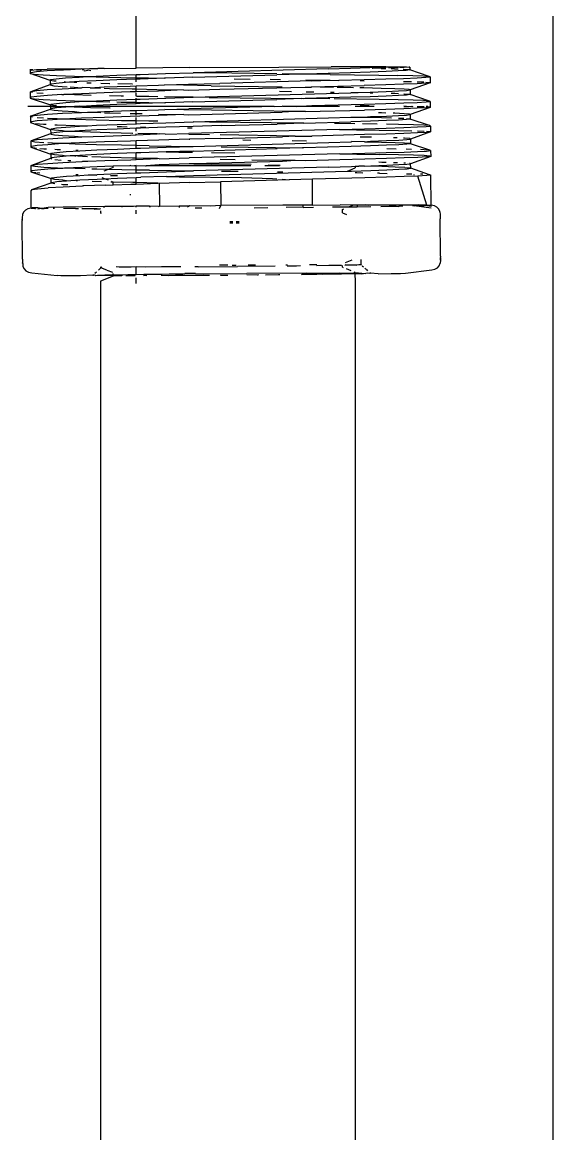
# Model space of a CAD drawing. Header units: millimetres. Extents: x 44692 to 659456, y -26273 to 96111.
# Drawn here: x 275641.3 to 275684.9, y -8418 to -8326.8 of the extents above; entities that cross this region are included whole.
import ezdxf

# ---------------------------------------------------------------- set-up
doc = ezdxf.new("R2010")
doc.units = ezdxf.units.MM
doc.header["$LTSCALE"] = 100
doc.layers.add('Edges', color=7, linetype='Continuous')

msp = doc.modelspace()

# ---------------------------------------------------------------- linework, layer by layer
at = {"layer": 'Edges'}
for p, q in [((275650.667, -8330.572), (275650.667, -8278.213)), ((275684.867, -8278.71), (275684.867, -8420.278)), ((275642.189, -8330.702), (275641.945, -8330.702)), ((275641.945, -8330.702), (275642.003, -8330.702)), ((275641.963, -8330.724), (275642.031, -8330.708)), ((275641.963, -8330.724), (275641.965, -8331.012)), ((275642.003, -8330.702), (275642.126, -8330.702)), ((275642.031, -8330.708), (275642.087, -8330.728)), ((275642.087, -8330.728), (275642.501, -8330.69)), ((275642.501, -8330.69), (275643.362, -8330.669)), ((275642.591, -8330.702), (275642.501, -8330.702)), ((275642.902, -8330.744), (275642.501, -8330.739)), ((275644.593, -8330.647), (275643.362, -8330.669)), ((275644.593, -8330.734), (275643.364, -8330.807)), ((275644.102, -8330.702), (275643.989, -8330.702)), ((275645.279, -8330.702), (275644.102, -8330.702)), ((275646.163, -8330.624), (275644.593, -8330.647)), ((275644.694, -8330.752), (275644.593, -8330.734)), ((275646.163, -8330.66), (275644.694, -8330.752)), ((275647.533, -8330.606), (275646.163, -8330.66)), ((275646.163, -8330.624), (275647.533, -8330.606)), ((275646.404, -8330.702), (275646.252, -8330.702)), ((275646.368, -8330.756), (275646.423, -8330.782)), ((275646.423, -8330.782), (275646.707, -8330.754)), ((275646.948, -8330.796), (275646.707, -8330.754)), ((275648.058, -8330.6), (275647.533, -8330.606)), ((275648.058, -8330.6), (275650.667, -8330.572)), ((275655.057, -8330.532), (275650.667, -8330.572)), ((275655.057, -8330.532), (275662.394, -8330.483)), ((275666.427, -8330.631), (275655.341, -8330.949)), ((275662.394, -8330.483), (275666.676, -8330.466)), ((275666.427, -8330.631), (275668.266, -8330.576)), ((275668.476, -8330.462), (275666.676, -8330.466)), ((275668.266, -8330.576), (275669.862, -8330.524)), ((275669.995, -8330.462), (275668.476, -8330.462)), ((275669.862, -8330.524), (275671.175, -8330.475)), ((275671.175, -8330.475), (275669.995, -8330.462)), ((275670.05, -8330.571), (275670.082, -8330.578)), ((275670.082, -8330.578), (275670.767, -8330.56)), ((275670.768, -8330.593), (275670.082, -8330.578)), ((275671.176, -8330.552), (275670.767, -8330.56)), ((275670.768, -8330.593), (275671.176, -8330.604)), ((275671.175, -8330.475), (275671.198, -8330.465)), ((275671.198, -8330.465), (275672.173, -8330.471)), ((275671.875, -8330.54), (275671.396, -8330.548)), ((275671.598, -8330.615), (275671.875, -8330.623)), ((275672.173, -8330.533), (275671.875, -8330.54)), ((275671.875, -8330.623), (275672.174, -8330.635)), ((275672.173, -8330.471), (275672.831, -8330.48)), ((275672.649, -8330.521), (275672.306, -8330.53)), ((275672.582, -8330.652), (275672.651, -8330.655)), ((275672.831, -8330.48), (275672.649, -8330.521)), ((275672.651, -8330.655), (275673.074, -8330.689)), ((275672.831, -8330.48), (275673.072, -8330.505)), ((275673.135, -8330.726), (275672.834, -8330.764)), ((275673.133, -8330.49), (275673.072, -8330.505)), ((275673.074, -8330.689), (275673.135, -8330.726)), ((275673.133, -8330.49), (275673.135, -8330.726)), ((275674.721, -8331.255), (275673.135, -8330.726)), ((275642.033, -8330.946), (275641.965, -8331.012)), ((275643.62, -8331.577), (275641.965, -8331.012)), ((275641.965, -8331.012), (275642.302, -8331.075)), ((275642.503, -8330.878), (275642.033, -8330.946)), ((275642.302, -8331.075), (275643.034, -8331.135)), ((275643.364, -8330.807), (275642.503, -8330.878)), ((275643.034, -8331.135), (275644.144, -8331.191)), ((275643.62, -8331.577), (275643.68, -8331.513)), ((275643.922, -8331.639), (275643.62, -8331.577)), ((275643.62, -8331.577), (275643.622, -8331.91)), ((275643.68, -8331.513), (275644.103, -8331.446)), ((275644.104, -8331.655), (275643.922, -8331.639)), ((275644.103, -8331.446), (275644.877, -8331.377)), ((275644.144, -8331.191), (275645.605, -8331.244)), ((275644.877, -8331.377), (275645.984, -8331.306)), ((275645.605, -8331.244), (275646.655, -8331.273)), ((275645.984, -8331.306), (275646.655, -8331.273)), ((275647.398, -8331.611), (275645.987, -8331.683)), ((275646.655, -8331.273), (275647.395, -8331.235)), ((275646.655, -8331.273), (275647.38, -8331.292)), ((275647.38, -8331.292), (275649.426, -8331.338)), ((275647.395, -8331.235), (275649.078, -8331.164)), ((275649.08, -8331.539), (275647.398, -8331.611)), ((275649.078, -8331.164), (275650.667, -8331.104)), ((275650.667, -8331.48), (275649.08, -8331.539)), ((275649.426, -8331.338), (275650.667, -8331.36)), ((275650.667, -8331.104), (275650.989, -8331.092)), ((275650.667, -8331.36), (275650.667, -8331.104)), ((275650.667, -8331.36), (275651.692, -8331.379)), ((275650.667, -8331.48), (275650.667, -8331.36)), ((275650.992, -8331.468), (275650.667, -8331.48)), ((275650.667, -8331.695), (275650.667, -8331.539)), ((275650.989, -8331.092), (275653.082, -8331.02)), ((275653.006, -8331.399), (275650.992, -8331.468)), ((275651.692, -8331.379), (275653.006, -8331.399)), ((275653.086, -8331.397), (275653.006, -8331.399)), ((275653.082, -8331.02), (275655.341, -8330.949)), ((275655.309, -8331.326), (275653.086, -8331.397)), ((275655.309, -8331.326), (275662.206, -8331.127)), ((275656.654, -8330.968), (275655.341, -8330.949)), ((275662.206, -8331.035), (275656.654, -8330.968)), ((275665.069, -8331.629), (275657.527, -8331.825)), ((275660.021, -8331.494), (275658.709, -8331.478)), ((275662.51, -8331.523), (275661.672, -8331.513)), ((275664.263, -8331.058), (275662.206, -8331.127)), ((275664.263, -8331.058), (275662.642, -8331.04)), ((275664.392, -8331.065), (275664.263, -8331.058)), ((275664.417, -8331.06), (275664.392, -8331.065)), ((275664.535, -8331.061), (275664.417, -8331.06)), ((275666.43, -8331.007), (275664.535, -8331.061)), ((275666.59, -8331.085), (275664.535, -8331.061)), ((275664.6, -8331.547), (275666.594, -8331.57)), ((275665.069, -8331.629), (275666.594, -8331.57)), ((275668.269, -8330.951), (275666.43, -8331.007)), ((275666.59, -8331.085), (275670.588, -8331.139)), ((275666.594, -8331.57), (275667.295, -8331.579)), ((275667.295, -8331.579), (275667.334, -8331.569)), ((275667.334, -8331.569), (275669.379, -8331.513)), ((275669.865, -8330.9), (275668.269, -8330.951)), ((275669.049, -8331.601), (275669.38, -8331.606)), ((275669.379, -8331.513), (275671.154, -8331.462)), ((275671.178, -8330.851), (275669.865, -8330.9)), ((275670.588, -8331.139), (275672.158, -8331.165)), ((275671.154, -8331.462), (275672.613, -8331.414)), ((275672.176, -8330.806), (275671.178, -8330.851)), ((275673.389, -8331.193), (275672.158, -8331.165)), ((275672.834, -8330.764), (275672.176, -8330.806)), ((275672.613, -8331.414), (275673.722, -8331.369)), ((275672.615, -8331.66), (275673.276, -8331.675)), ((275674.25, -8331.224), (275673.389, -8331.193)), ((275673.722, -8331.369), (275674.454, -8331.328)), ((275674.721, -8331.255), (275674.25, -8331.224)), ((275674.454, -8331.328), (275674.79, -8331.29)), ((275674.79, -8331.29), (275674.721, -8331.255)), ((275674.79, -8331.29), (275674.794, -8331.775)), ((275641.978, -8332.543), (275642.046, -8332.477)), ((275642.159, -8332.577), (275641.978, -8332.543)), ((275641.978, -8332.543), (275641.982, -8333.027)), ((275642.046, -8332.477), (275643.622, -8331.91)), ((275642.046, -8332.477), (275642.516, -8332.408)), ((275642.516, -8332.408), (275643.376, -8332.337)), ((275643.376, -8332.337), (275644.606, -8332.264)), ((275643.622, -8331.91), (275643.683, -8331.888)), ((275643.622, -8331.91), (275643.622, -8331.953)), ((275643.622, -8331.953), (275643.925, -8332.015)), ((275644.106, -8331.822), (275643.683, -8331.888)), ((275643.925, -8332.015), (275644.584, -8332.074)), ((275644.88, -8331.753), (275644.106, -8331.822)), ((275644.584, -8332.074), (275645.004, -8332.097)), ((275644.606, -8332.264), (275646.176, -8332.191)), ((275644.879, -8331.715), (275644.767, -8331.708)), ((275645.202, -8331.732), (275644.88, -8331.753)), ((275645.987, -8331.683), (275645.202, -8331.732)), ((275645.579, -8331.754), (275645.202, -8331.732)), ((275645.26, -8332.111), (275645.582, -8332.129)), ((275645.799, -8331.762), (275645.579, -8331.754)), ((275645.582, -8332.129), (275646.176, -8332.191)), ((275646.176, -8332.191), (275646.249, -8332.156)), ((275646.897, -8332.182), (275646.249, -8332.156)), ((275646.894, -8331.806), (275646.615, -8331.795)), ((275646.983, -8331.808), (275646.894, -8331.806)), ((275646.897, -8332.182), (275648.046, -8332.117)), ((275646.897, -8332.182), (275647.741, -8332.208)), ((275648.49, -8331.854), (275647.774, -8331.833)), ((275648.046, -8332.117), (275650.172, -8332.042)), ((275648.047, -8332.217), (275648.493, -8332.231)), ((275650.175, -8332.527), (275648.05, -8332.601)), ((275648.515, -8331.855), (275648.49, -8331.854)), ((275648.493, -8332.231), (275650.334, -8332.276)), ((275650.331, -8331.9), (275649.161, -8331.871)), ((275650.172, -8332.042), (275650.667, -8332.027)), ((275650.667, -8332.511), (275650.175, -8332.527)), ((275650.373, -8331.901), (275650.331, -8331.9)), ((275650.334, -8332.276), (275650.667, -8332.283)), ((275650.667, -8332.027), (275652.499, -8331.969)), ((275650.667, -8332.283), (275650.667, -8332.027)), ((275650.667, -8332.283), (275652.372, -8332.319)), ((275650.667, -8332.511), (275650.667, -8332.283)), ((275652.502, -8332.453), (275650.667, -8332.511)), ((275652.372, -8332.319), (275654.559, -8332.358)), ((275652.499, -8331.969), (275653.009, -8331.954)), ((275654.559, -8332.358), (275652.502, -8332.453)), ((275653.009, -8331.954), (275654.97, -8331.896)), ((275654.555, -8331.982), (275653.009, -8331.954)), ((275656.837, -8332.018), (275654.555, -8331.982)), ((275654.559, -8332.358), (275654.974, -8332.381)), ((275654.97, -8331.896), (275657.527, -8331.825)), ((275654.974, -8332.381), (275657.53, -8332.31)), ((275656.837, -8332.018), (275662.642, -8332.101)), ((275657.53, -8332.31), (275664.541, -8332.127)), ((275662.429, -8332.474), (275663.433, -8332.488)), ((275664.541, -8332.127), (275665.049, -8332.134)), ((275664.631, -8332.505), (275665.265, -8332.514)), ((275665.073, -8332.113), (275665.049, -8332.134)), ((275665.073, -8332.113), (275669.383, -8331.998)), ((275665.774, -8332.145), (275665.073, -8332.113)), ((275666.856, -8332.161), (275665.774, -8332.145)), ((275666.613, -8332.534), (275666.931, -8332.538)), ((275667.685, -8332.173), (275667.17, -8332.165)), ((275668.523, -8332.188), (275667.685, -8332.173)), ((275668.283, -8332.591), (275668.338, -8332.561)), ((275668.338, -8332.561), (275668.9, -8332.571)), ((275668.9, -8332.571), (275669.878, -8332.539)), ((275669.369, -8332.202), (275669.016, -8332.196)), ((275670.781, -8332.232), (275669.369, -8332.202)), ((275671.157, -8331.946), (275669.383, -8331.998)), ((275669.878, -8332.539), (275671.191, -8332.49)), ((275671.889, -8332.262), (275670.781, -8332.232)), ((275672.617, -8331.898), (275671.157, -8331.946)), ((275671.191, -8332.49), (275672.19, -8332.445)), ((275672.664, -8332.294), (275671.889, -8332.262)), ((275672.19, -8332.445), (275672.847, -8332.403)), ((275673.727, -8331.853), (275672.617, -8331.898)), ((275673.088, -8332.328), (275672.664, -8332.294)), ((275672.847, -8332.403), (275673.149, -8332.364)), ((275673.149, -8332.364), (275673.088, -8332.328)), ((275674.794, -8331.775), (275673.149, -8332.364)), ((275673.149, -8332.364), (275673.152, -8332.741)), ((275673.725, -8331.69), (275674.254, -8331.708)), ((275674.458, -8331.812), (275673.727, -8331.853)), ((275674.254, -8331.708), (275674.29, -8331.711)), ((275674.457, -8331.722), (275674.726, -8331.74)), ((275674.794, -8331.775), (275674.458, -8331.812)), ((275674.726, -8331.74), (275674.794, -8331.775)), ((275642.049, -8332.962), (275641.982, -8333.027)), ((275641.982, -8333.027), (275642.318, -8333.09)), ((275641.982, -8333.027), (275643.636, -8333.593)), ((275642.519, -8332.893), (275642.049, -8332.962)), ((275642.318, -8333.09), (275643.051, -8333.15)), ((275643.047, -8332.666), (275642.517, -8332.622)), ((275643.38, -8332.822), (275642.519, -8332.893)), ((275643.051, -8333.15), (275644.161, -8333.206)), ((275644.573, -8332.737), (275643.38, -8332.822)), ((275643.697, -8333.528), (275644.12, -8333.461)), ((275644.12, -8333.461), (275644.894, -8333.392)), ((275644.161, -8333.206), (275645.622, -8333.259)), ((275644.573, -8332.737), (275644.746, -8332.743)), ((275646.18, -8332.675), (275644.746, -8332.743)), ((275645.617, -8332.774), (275644.746, -8332.743)), ((275644.894, -8333.392), (275646, -8333.322)), ((275646.968, -8332.812), (275645.617, -8332.774)), ((275645.622, -8333.259), (275646.672, -8333.288)), ((275646, -8333.322), (275646.672, -8333.288)), ((275648.05, -8332.601), (275646.18, -8332.675)), ((275646.672, -8333.288), (275647.412, -8333.25)), ((275646.672, -8333.288), (275647.397, -8333.308)), ((275647.397, -8333.308), (275648.517, -8333.333)), ((275647.412, -8333.25), (275649.094, -8333.179)), ((275649.438, -8332.868), (275648.496, -8332.847)), ((275649.094, -8333.179), (275650.667, -8333.12)), ((275649.096, -8333.345), (275649.442, -8333.353)), ((275650.667, -8333.495), (275649.098, -8333.554)), ((275649.632, -8332.872), (275649.438, -8332.868)), ((275649.442, -8333.353), (275650.667, -8333.375)), ((275650.667, -8332.87), (275650.667, -8332.612)), ((275650.667, -8333.12), (275650.667, -8333.049)), ((275650.667, -8333.12), (275651.006, -8333.107)), ((275650.667, -8333.375), (275650.667, -8333.12)), ((275650.667, -8333.375), (275651.709, -8333.394)), ((275650.667, -8333.495), (275650.667, -8333.375)), ((275651.009, -8333.483), (275650.667, -8333.495)), ((275651.704, -8332.91), (275650.697, -8332.891)), ((275651.006, -8333.107), (275653.099, -8333.035)), ((275653.023, -8333.414), (275651.009, -8333.483)), ((275652.444, -8332.921), (275651.704, -8332.91)), ((275651.709, -8333.394), (275653.023, -8333.414)), ((275654.136, -8332.948), (275652.991, -8332.93)), ((275653.102, -8333.412), (275653.023, -8333.414)), ((275653.099, -8333.035), (275655.315, -8332.964)), ((275655.326, -8333.341), (275653.102, -8333.412)), ((275655.315, -8332.964), (275654.136, -8332.948)), ((275655.315, -8332.964), (275655.351, -8332.965)), ((275655.326, -8333.341), (275662.223, -8333.142)), ((275655.351, -8332.965), (275668.283, -8332.591)), ((275656.672, -8332.983), (275655.351, -8332.965)), ((275656.672, -8332.983), (275664.279, -8333.073)), ((275664.279, -8333.073), (275662.223, -8333.142)), ((275664.409, -8333.08), (275664.279, -8333.073)), ((275664.552, -8333.076), (275664.409, -8333.08)), ((275668.285, -8332.967), (275664.552, -8333.076)), ((275666.572, -8333.1), (275664.552, -8333.076)), ((275670.604, -8333.153), (275666.926, -8333.104)), ((275669.882, -8332.915), (275668.285, -8332.967)), ((275669.396, -8333.528), (275671.17, -8333.477)), ((275669.879, -8332.589), (275670.1, -8332.594)), ((275671.195, -8332.866), (275669.882, -8332.915)), ((275672.175, -8333.18), (275670.604, -8333.153)), ((275671.17, -8333.477), (275672.63, -8333.429)), ((275672.192, -8332.821), (275671.195, -8332.866)), ((275671.615, -8332.631), (275671.892, -8332.638)), ((275671.892, -8332.638), (275672.191, -8332.65)), ((275673.405, -8333.208), (275672.175, -8333.18)), ((275672.85, -8332.78), (275672.192, -8332.821)), ((275672.63, -8333.429), (275673.74, -8333.384)), ((275672.631, -8332.669), (275672.667, -8332.67)), ((275672.667, -8332.67), (275673.091, -8332.704)), ((275673.152, -8332.741), (275672.85, -8332.78)), ((275673.091, -8332.704), (275673.152, -8332.741)), ((275674.738, -8333.27), (275673.152, -8332.741)), ((275674.268, -8333.239), (275673.405, -8333.208)), ((275673.74, -8333.384), (275674.471, -8333.343)), ((275674.738, -8333.27), (275674.268, -8333.239)), ((275674.471, -8333.343), (275674.807, -8333.305)), ((275674.807, -8333.305), (275674.738, -8333.27)), ((275674.807, -8333.305), (275674.81, -8333.79)), ((275643.637, -8333.723), (275641.771, -8333.723)), ((275642.062, -8334.492), (275643.639, -8333.926)), ((275642.532, -8334.423), (275643.393, -8334.352)), ((275643.393, -8334.352), (275644.623, -8334.279)), ((275643.636, -8333.593), (275643.697, -8333.528)), ((275643.939, -8333.654), (275643.636, -8333.593)), ((275643.636, -8333.593), (275643.637, -8333.723)), ((275643.637, -8333.723), (275643.639, -8333.926)), ((275643.637, -8333.723), (275644.897, -8333.723)), ((275643.639, -8333.926), (275643.7, -8333.904)), ((275643.639, -8333.926), (275643.639, -8333.968)), ((275643.639, -8333.968), (275643.942, -8334.03)), ((275644.123, -8333.837), (275643.7, -8333.904)), ((275644.122, -8333.67), (275643.939, -8333.654)), ((275643.942, -8334.03), (275644.601, -8334.089)), ((275644.897, -8333.768), (275644.123, -8333.837)), ((275644.601, -8334.089), (275645.6, -8334.144)), ((275644.623, -8334.279), (275646.193, -8334.206)), ((275645.219, -8333.747), (275644.897, -8333.723)), ((275645.219, -8333.747), (275644.897, -8333.768)), ((275646.003, -8333.698), (275645.219, -8333.747)), ((275645.596, -8333.768), (275645.219, -8333.747)), ((275646.91, -8333.821), (275645.596, -8333.768)), ((275645.6, -8334.144), (275646.193, -8334.206)), ((275646.176, -8333.723), (275646.003, -8333.698)), ((275647.416, -8333.626), (275646.176, -8333.723)), ((275661.991, -8333.723), (275646.176, -8333.723)), ((275646.193, -8334.206), (275646.664, -8334.187)), ((275646.664, -8334.187), (275646.913, -8334.197)), ((275648.507, -8333.869), (275646.91, -8333.821)), ((275646.913, -8334.197), (275648.063, -8334.132)), ((275646.913, -8334.197), (275647.758, -8334.223)), ((275649.098, -8333.554), (275647.416, -8333.626)), ((275648.063, -8334.132), (275650.188, -8334.057)), ((275648.064, -8334.232), (275648.51, -8334.246)), ((275648.532, -8333.87), (275648.507, -8333.869)), ((275648.51, -8334.246), (275649.39, -8334.267)), ((275650.188, -8334.057), (275650.667, -8334.042)), ((275650.19, -8334.287), (275650.35, -8334.291)), ((275650.35, -8334.291), (275650.667, -8334.298)), ((275650.667, -8334.042), (275652.515, -8333.984)), ((275650.667, -8334.298), (275650.667, -8334.042)), ((275650.667, -8334.298), (275651.165, -8334.308)), ((275650.667, -8334.428), (275650.667, -8334.298)), ((275652.515, -8333.984), (275653.026, -8333.969)), ((275652.518, -8334.336), (275654.575, -8334.373)), ((275654.575, -8334.373), (275652.519, -8334.469)), ((275653.026, -8333.969), (275654.988, -8333.911)), ((275654.572, -8333.997), (275653.026, -8333.969)), ((275656.853, -8334.033), (275654.572, -8333.997)), ((275654.575, -8334.373), (275654.991, -8334.396)), ((275661.991, -8333.723), (275654.988, -8333.911)), ((275654.991, -8334.396), (275662.659, -8334.191)), ((275663.697, -8334.13), (275656.853, -8334.033)), ((275661.991, -8333.723), (275662.655, -8333.706)), ((275662.725, -8333.723), (275662.655, -8333.706)), ((275663.697, -8334.13), (275662.659, -8334.191)), ((275663.816, -8333.723), (275662.725, -8333.723)), ((275664.557, -8334.142), (275663.697, -8334.13)), ((275663.816, -8333.723), (275665.086, -8333.644)), ((275667.352, -8333.723), (275663.816, -8333.723)), ((275664.557, -8334.142), (275669.4, -8334.013)), ((275665.086, -8333.644), (275669.396, -8333.528)), ((275670.197, -8333.723), (275668.659, -8333.723)), ((275669.064, -8333.616), (275669.8, -8333.627)), ((275671.174, -8333.962), (275669.4, -8334.013)), ((275670.798, -8334.247), (275670.569, -8334.242)), ((275671.165, -8334.257), (275670.798, -8334.247)), ((275672.634, -8333.913), (275671.174, -8333.962)), ((275671.906, -8334.277), (275671.767, -8334.273)), ((275672.681, -8334.309), (275671.906, -8334.277)), ((275672.632, -8333.675), (275673.09, -8333.723)), ((275672.632, -8333.723), (275673.09, -8333.723)), ((275673.743, -8333.868), (275672.634, -8333.913)), ((275673.105, -8334.343), (275672.681, -8334.309)), ((275672.864, -8334.418), (275673.166, -8334.379)), ((275673.09, -8333.723), (275673.293, -8333.69)), ((275673.166, -8334.379), (275673.105, -8334.343)), ((275674.81, -8333.79), (275673.166, -8334.379)), ((275673.166, -8334.379), (275673.169, -8334.756)), ((275673.293, -8333.69), (275673.377, -8333.723)), ((275673.742, -8333.723), (275674.271, -8333.723)), ((275674.475, -8333.827), (275673.743, -8333.868)), ((275674.271, -8333.723), (275674.303, -8333.723)), ((275674.62, -8333.723), (275674.474, -8333.723)), ((275674.81, -8333.79), (275674.475, -8333.827)), ((275674.62, -8333.723), (275674.742, -8333.755)), ((275674.742, -8333.755), (275674.81, -8333.79)), ((275641.994, -8334.558), (275642.062, -8334.492)), ((275642.176, -8334.591), (275641.994, -8334.558)), ((275641.994, -8334.558), (275641.999, -8335.042)), ((275642.067, -8334.977), (275641.999, -8335.042)), ((275641.999, -8335.042), (275643.653, -8335.608)), ((275642.062, -8334.492), (275642.532, -8334.423)), ((275642.536, -8334.908), (275642.067, -8334.977)), ((275642.404, -8335.111), (275643.068, -8335.165)), ((275643.064, -8334.681), (275642.534, -8334.637)), ((275643.397, -8334.837), (275642.536, -8334.908)), ((275643.068, -8335.165), (275643.294, -8335.177)), ((275644.174, -8334.737), (275643.396, -8334.698)), ((275644.591, -8334.752), (275643.397, -8334.837)), ((275643.983, -8335.212), (275644.178, -8335.222)), ((275644.591, -8334.752), (275644.174, -8334.737)), ((275644.178, -8335.222), (275645.638, -8335.274)), ((275644.627, -8334.764), (275644.591, -8334.752)), ((275644.758, -8334.758), (275644.627, -8334.764)), ((275646.197, -8334.69), (275644.758, -8334.758)), ((275645.634, -8334.789), (275644.758, -8334.758)), ((275647.409, -8334.838), (275645.634, -8334.789)), ((275645.638, -8335.274), (275646.688, -8335.303)), ((275646.017, -8335.337), (275646.688, -8335.303)), ((275648.067, -8334.616), (275646.197, -8334.69)), ((275646.688, -8335.303), (275647.429, -8335.265)), ((275649.455, -8334.883), (275647.409, -8334.838)), ((275647.429, -8335.265), (275649.111, -8335.194)), ((275650.192, -8334.542), (275648.067, -8334.616)), ((275649.111, -8335.194), (275650.667, -8335.135)), ((275650.667, -8334.905), (275649.455, -8334.883)), ((275652.519, -8334.469), (275650.192, -8334.542)), ((275650.667, -8334.905), (275650.667, -8334.625)), ((275651.721, -8334.925), (275650.667, -8334.905)), ((275650.667, -8335.135), (275650.667, -8334.905)), ((275650.667, -8335.135), (275651.022, -8335.122)), ((275650.667, -8335.205), (275650.667, -8335.135)), ((275651.022, -8335.122), (275653.116, -8335.05)), ((275652.461, -8334.936), (275651.721, -8334.925)), ((275653.116, -8335.05), (275655.339, -8334.98)), ((275655.339, -8334.98), (275655.366, -8334.979)), ((275657.641, -8335.288), (275655.342, -8335.356)), ((275655.366, -8334.979), (275666.46, -8334.661)), ((275656.688, -8334.998), (275655.366, -8334.979)), ((275664.296, -8335.088), (275656.688, -8334.998)), ((275657.641, -8335.288), (275662.24, -8335.157)), ((275664.296, -8335.088), (275662.24, -8335.157)), ((275664.425, -8335.095), (275664.296, -8335.088)), ((275664.425, -8335.095), (275668.303, -8334.982)), ((275666.46, -8334.661), (275668.299, -8334.605)), ((275668.616, -8335.14), (275666.944, -8335.119)), ((275668.299, -8334.605), (275668.917, -8334.586)), ((275669.898, -8334.93), (275668.303, -8334.982)), ((275668.917, -8334.586), (275669.389, -8334.594)), ((275670.44, -8335.166), (275669.248, -8335.149)), ((275669.389, -8334.594), (275669.896, -8334.554)), ((275669.389, -8334.594), (275670.802, -8334.623)), ((275669.896, -8334.554), (275671.209, -8334.505)), ((275671.212, -8334.881), (275669.898, -8334.93)), ((275670.802, -8334.623), (275671.634, -8334.646)), ((275671.209, -8334.505), (275672.206, -8334.46)), ((275672.209, -8334.836), (275671.212, -8334.881)), ((275672.191, -8335.195), (275671.231, -8335.179)), ((275673.423, -8335.223), (275672.191, -8335.195)), ((275672.206, -8334.46), (275672.864, -8334.418)), ((275672.208, -8334.666), (275672.648, -8334.684)), ((275672.867, -8334.795), (275672.209, -8334.836)), ((275672.866, -8334.7), (275673.108, -8334.719)), ((275673.169, -8334.756), (275672.867, -8334.795)), ((275673.108, -8334.719), (275673.169, -8334.756)), ((275674.755, -8335.286), (275673.169, -8334.756)), ((275674.284, -8335.254), (275673.423, -8335.223)), ((275674.755, -8335.286), (275674.284, -8335.254)), ((275674.823, -8335.32), (275674.755, -8335.286)), ((275642.079, -8336.507), (275643.655, -8335.941)), ((275643.653, -8335.608), (275643.713, -8335.543)), ((275643.956, -8335.669), (275643.653, -8335.608)), ((275643.653, -8335.608), (275643.655, -8335.941)), ((275643.717, -8335.919), (275643.655, -8335.941)), ((275643.655, -8335.941), (275643.656, -8335.983)), ((275643.656, -8335.983), (275643.959, -8336.045)), ((275643.713, -8335.543), (275644.136, -8335.476)), ((275644.139, -8335.852), (275643.717, -8335.919)), ((275644.615, -8335.728), (275643.956, -8335.669)), ((275643.959, -8336.045), (275644.618, -8336.104)), ((275644.136, -8335.476), (275644.91, -8335.407)), ((275644.913, -8335.783), (275644.139, -8335.852)), ((275644.913, -8335.783), (275644.615, -8335.728)), ((275644.618, -8336.104), (275645.616, -8336.16)), ((275644.64, -8336.294), (275646.21, -8336.221)), ((275644.91, -8335.407), (275646.017, -8335.337)), ((275645.235, -8335.762), (275644.913, -8335.783)), ((275646.021, -8335.713), (275645.235, -8335.762)), ((275645.613, -8335.783), (275645.235, -8335.762)), ((275646.927, -8335.836), (275645.613, -8335.783)), ((275645.616, -8336.16), (275646.21, -8336.221)), ((275647.432, -8335.641), (275646.021, -8335.713)), ((275646.21, -8336.221), (275648.08, -8336.147)), ((275648.523, -8335.884), (275646.927, -8335.836)), ((275649.114, -8335.569), (275647.432, -8335.641)), ((275648.08, -8336.147), (275650.204, -8336.072)), ((275650.364, -8335.93), (275648.523, -8335.884)), ((275649.112, -8335.36), (275649.459, -8335.368)), ((275650.667, -8335.511), (275649.114, -8335.569)), ((275649.459, -8335.368), (275649.936, -8335.377)), ((275650.204, -8336.072), (275650.667, -8336.058)), ((275650.406, -8335.931), (275650.364, -8335.93)), ((275651.025, -8335.498), (275650.667, -8335.511)), ((275650.667, -8335.749), (275650.667, -8335.511)), ((275650.667, -8336.058), (275650.667, -8335.97)), ((275650.667, -8336.058), (275652.402, -8335.972)), ((275652.402, -8335.972), (275650.805, -8335.939)), ((275651.025, -8335.397), (275651.46, -8335.405)), ((275653.119, -8335.427), (275651.025, -8335.498)), ((275652.532, -8335.999), (275652.402, -8335.972)), ((275652.532, -8335.999), (275652.557, -8335.975)), ((275653.046, -8335.984), (275652.557, -8335.975)), ((275653.046, -8335.984), (275655.004, -8335.927)), ((275655.342, -8335.356), (275653.119, -8335.427)), ((275654.898, -8335.458), (275655.279, -8335.463)), ((275667.368, -8335.6), (275655.004, -8335.927)), ((275656.689, -8336.045), (275655.005, -8336.019)), ((275663.713, -8336.145), (275657.562, -8336.058)), ((275657.564, -8336.34), (275662.676, -8336.206)), ((275663.713, -8336.145), (275662.676, -8336.206)), ((275663.713, -8336.145), (275665.083, -8336.164)), ((275665.106, -8336.143), (275665.083, -8336.164)), ((275669.417, -8336.028), (275665.106, -8336.143)), ((275667.368, -8335.6), (275669.413, -8335.543)), ((275667.368, -8335.6), (275668.754, -8335.627)), ((275668.754, -8335.627), (275670.625, -8335.653)), ((275669.403, -8336.233), (275669.048, -8336.227)), ((275669.413, -8335.543), (275671.187, -8335.492)), ((275671.191, -8335.977), (275669.417, -8336.028)), ((275670.625, -8335.653), (275672.196, -8335.68)), ((275671.187, -8335.492), (275672.646, -8335.444)), ((275672.651, -8335.928), (275671.191, -8335.977)), ((275672.196, -8335.68), (275673.309, -8335.705)), ((275672.646, -8335.444), (275673.756, -8335.399)), ((275673.76, -8335.883), (275672.651, -8335.928)), ((275674.828, -8335.805), (275673.183, -8336.394)), ((275673.756, -8335.399), (275674.487, -8335.358)), ((275673.758, -8335.72), (275674.288, -8335.738)), ((275674.492, -8335.842), (275673.76, -8335.883)), ((275674.288, -8335.738), (275674.323, -8335.741)), ((275674.487, -8335.358), (275674.823, -8335.32)), ((275674.491, -8335.752), (275674.759, -8335.77)), ((275674.828, -8335.805), (275674.492, -8335.842)), ((275674.759, -8335.77), (275674.828, -8335.805)), ((275674.823, -8335.32), (275674.828, -8335.805)), ((275642.012, -8336.573), (275642.079, -8336.507)), ((275642.348, -8336.636), (275642.012, -8336.573)), ((275642.012, -8336.573), (275642.015, -8337.057)), ((275642.083, -8336.992), (275642.015, -8337.057)), ((275642.015, -8337.057), (275643.67, -8337.623)), ((275642.015, -8337.057), (275642.352, -8337.12)), ((275642.079, -8336.507), (275642.549, -8336.438)), ((275642.553, -8336.923), (275642.083, -8336.992)), ((275643.08, -8336.696), (275642.348, -8336.636)), ((275642.352, -8337.12), (275642.491, -8337.132)), ((275642.549, -8336.438), (275643.41, -8336.367)), ((275643.414, -8336.852), (275642.553, -8336.923)), ((275643.41, -8336.367), (275644.64, -8336.294)), ((275644.191, -8336.752), (275643.413, -8336.713)), ((275644.608, -8336.767), (275643.414, -8336.852)), ((275644.608, -8336.767), (275644.191, -8336.752)), ((275644.644, -8336.768), (275644.608, -8336.767)), ((275648.084, -8336.631), (275644.644, -8336.768)), ((275645.651, -8336.804), (275644.644, -8336.768)), ((275647.426, -8336.853), (275645.651, -8336.804)), ((275649.472, -8336.898), (275647.426, -8336.853)), ((275650.209, -8336.557), (275648.084, -8336.631)), ((275650.667, -8336.92), (275649.472, -8336.898)), ((275650.667, -8336.542), (275650.209, -8336.557)), ((275652.536, -8336.484), (275650.667, -8336.542)), ((275650.667, -8336.92), (275650.667, -8336.542)), ((275651.738, -8336.94), (275650.667, -8336.92)), ((275650.667, -8337.151), (275650.667, -8336.92)), ((275650.667, -8337.151), (275651.039, -8337.137)), ((275651.039, -8337.137), (275653.132, -8337.065)), ((275651.738, -8336.94), (275655.356, -8336.995)), ((275655.008, -8336.394), (275652.536, -8336.484)), ((275653.132, -8337.065), (275655.356, -8336.995)), ((275655.008, -8336.394), (275655.08, -8336.396)), ((275657.564, -8336.34), (275655.08, -8336.396)), ((275655.356, -8336.995), (275666.477, -8336.676)), ((275657.656, -8337.024), (275664.313, -8337.104)), ((275659.419, -8336.462), (275660.084, -8336.471)), ((275664.313, -8337.104), (275662.256, -8337.172)), ((275663.469, -8336.518), (275664.665, -8336.535)), ((275664.443, -8337.11), (275664.313, -8337.104)), ((275668.319, -8336.997), (275664.443, -8337.11)), ((275666.477, -8336.676), (275668.317, -8336.62)), ((275668.317, -8336.62), (275668.372, -8336.591)), ((275669.915, -8336.945), (275668.319, -8336.997)), ((275669.406, -8336.609), (275668.372, -8336.591)), ((275669.993, -8336.245), (275669.403, -8336.233)), ((275669.406, -8336.609), (275669.912, -8336.569)), ((275669.406, -8336.609), (275670.818, -8336.638)), ((275669.912, -8336.569), (275671.225, -8336.52)), ((275671.228, -8336.896), (275669.915, -8336.945)), ((275670.818, -8336.638), (275671.926, -8336.669)), ((275671.225, -8336.52), (275672.223, -8336.475)), ((275672.226, -8336.851), (275671.228, -8336.896)), ((275671.923, -8336.292), (275671.784, -8336.288)), ((275672.103, -8336.3), (275671.923, -8336.292)), ((275671.926, -8336.669), (275672.701, -8336.7)), ((275672.223, -8336.475), (275672.88, -8336.433)), ((275672.884, -8336.81), (275672.226, -8336.851)), ((275672.698, -8336.324), (275672.623, -8336.321)), ((275673.121, -8336.358), (275672.698, -8336.324)), ((275672.701, -8336.7), (275673.124, -8336.734)), ((275672.88, -8336.433), (275673.183, -8336.394)), ((275673.186, -8336.77), (275672.884, -8336.81)), ((275673.183, -8336.394), (275673.121, -8336.358)), ((275673.124, -8336.734), (275673.186, -8336.77)), ((275673.183, -8336.394), (275673.186, -8336.77)), ((275674.772, -8337.301), (275673.186, -8336.77)), ((275642.096, -8338.522), (275643.673, -8337.956)), ((275642.753, -8337.153), (275643.084, -8337.18)), ((275643.084, -8337.18), (275643.311, -8337.192)), ((275643.67, -8337.623), (275643.731, -8337.558)), ((275643.973, -8337.684), (275643.67, -8337.623)), ((275643.67, -8337.623), (275643.673, -8337.956)), ((275643.734, -8337.934), (275643.673, -8337.956)), ((275643.673, -8337.956), (275643.673, -8337.998)), ((275643.673, -8337.998), (275643.754, -8338.015)), ((275643.731, -8337.558), (275644.153, -8337.491)), ((275644.156, -8337.867), (275643.734, -8337.934)), ((275644.631, -8337.743), (275643.973, -8337.684)), ((275643.999, -8337.227), (275644.194, -8337.237)), ((275644.153, -8337.491), (275644.927, -8337.422)), ((275644.93, -8337.799), (275644.156, -8337.867)), ((275644.194, -8337.237), (275644.461, -8337.246)), ((275644.93, -8337.799), (275644.631, -8337.743)), ((275644.927, -8337.422), (275646.034, -8337.352)), ((275645.257, -8337.778), (275644.93, -8337.799)), ((275646.037, -8337.728), (275645.257, -8337.778)), ((275645.63, -8337.798), (275645.257, -8337.778)), ((275645.738, -8337.803), (275645.63, -8337.798)), ((275645.712, -8337.291), (275645.897, -8337.296)), ((275646.667, -8337.84), (275645.849, -8337.807)), ((275646.034, -8337.352), (275647.446, -8337.28)), ((275647.449, -8337.657), (275646.037, -8337.728)), ((275648.541, -8337.9), (275647.034, -8337.853)), ((275647.446, -8337.28), (275649.128, -8337.209)), ((275649.131, -8337.584), (275647.449, -8337.657)), ((275650.381, -8337.945), (275648.541, -8337.9)), ((275649.128, -8337.209), (275650.667, -8337.151)), ((275650.667, -8337.527), (275649.131, -8337.584)), ((275650.667, -8337.951), (275650.381, -8337.945)), ((275651.043, -8337.513), (275650.667, -8337.527)), ((275650.667, -8337.951), (275650.667, -8337.527)), ((275652.419, -8337.988), (275650.667, -8337.951)), ((275650.667, -8338.073), (275650.667, -8337.951)), ((275650.667, -8338.073), (275652.419, -8337.988)), ((275653.136, -8337.442), (275651.043, -8337.513)), ((275652.549, -8338.014), (275652.419, -8337.988)), ((275652.549, -8338.014), (275655.021, -8337.942)), ((275655.359, -8337.371), (275653.136, -8337.442)), ((275653.136, -8337.442), (275654.173, -8337.462)), ((275654.173, -8337.462), (275655.296, -8337.478)), ((275667.385, -8337.615), (275655.021, -8337.942)), ((275655.359, -8337.371), (275662.256, -8337.172)), ((275656.848, -8337.499), (275658.758, -8337.523)), ((275667.385, -8337.615), (275669.429, -8337.558)), ((275667.385, -8337.615), (275668.77, -8337.642)), ((275669.434, -8338.043), (275667.388, -8338.099)), ((275668.77, -8337.642), (275670.641, -8337.668)), ((275669.429, -8337.558), (275671.204, -8337.507)), ((275671.208, -8337.991), (275669.434, -8338.043)), ((275672.212, -8337.695), (275670.641, -8337.668)), ((275671.204, -8337.507), (275672.664, -8337.458)), ((275672.667, -8337.943), (275671.208, -8337.991)), ((275672.022, -8337.207), (275671.248, -8337.194)), ((275673.443, -8337.723), (275672.212, -8337.695)), ((275672.664, -8337.458), (275673.773, -8337.414)), ((275673.777, -8337.898), (275672.667, -8337.943)), ((275673.283, -8337.235), (275672.846, -8337.225)), ((275674.844, -8337.82), (275673.199, -8338.41)), ((275674.305, -8337.753), (275673.443, -8337.723)), ((275673.773, -8337.414), (275674.504, -8337.373)), ((275674.508, -8337.858), (275673.777, -8337.898)), ((275674.301, -8337.269), (275674.003, -8337.258)), ((275674.772, -8337.301), (275674.301, -8337.269)), ((275674.776, -8337.785), (275674.305, -8337.753)), ((275674.504, -8337.373), (275674.84, -8337.335)), ((275674.844, -8337.82), (275674.508, -8337.858)), ((275674.84, -8337.335), (275674.772, -8337.301)), ((275674.844, -8337.82), (275674.776, -8337.785)), ((275674.84, -8337.335), (275674.844, -8337.82)), ((275642.028, -8338.588), (275642.096, -8338.522)), ((275642.365, -8338.651), (275642.028, -8338.588)), ((275642.028, -8338.588), (275642.033, -8339.073)), ((275642.096, -8338.522), (275642.566, -8338.453)), ((275642.57, -8338.938), (275642.099, -8339.007)), ((275643.097, -8338.711), (275642.365, -8338.651)), ((275642.566, -8338.453), (275643.426, -8338.382)), ((275643.431, -8338.867), (275642.57, -8338.938)), ((275644.207, -8338.767), (275643.097, -8338.711)), ((275643.426, -8338.382), (275644.657, -8338.309)), ((275644.661, -8338.794), (275643.431, -8338.867)), ((275643.982, -8338.061), (275644.516, -8338.109)), ((275644.661, -8338.794), (275644.207, -8338.767)), ((275644.657, -8338.309), (275646.226, -8338.236)), ((275644.792, -8338.788), (275644.661, -8338.794)), ((275646.231, -8338.72), (275644.792, -8338.788)), ((275645.668, -8338.819), (275644.792, -8338.788)), ((275645.053, -8338.143), (275645.309, -8338.157)), ((275646.491, -8338.842), (275645.668, -8338.819)), ((275646.226, -8338.236), (275646.299, -8338.201)), ((275648.101, -8338.646), (275646.231, -8338.72)), ((275646.299, -8338.201), (275646.696, -8338.217)), ((275646.696, -8338.217), (275648.096, -8338.161)), ((275647.443, -8338.868), (275647.019, -8338.857)), ((275648.379, -8338.889), (275647.443, -8338.868)), ((275648.379, -8338.889), (275648.028, -8339.031)), ((275648.096, -8338.161), (275650.222, -8338.087)), ((275648.789, -8338.622), (275648.101, -8338.646)), ((275648.789, -8338.723), (275648.379, -8338.889)), ((275649.489, -8338.913), (275648.379, -8338.889)), ((275650.152, -8338.574), (275648.789, -8338.622)), ((275648.789, -8338.723), (275648.789, -8338.622)), ((275650.667, -8338.935), (275649.489, -8338.913)), ((275650.225, -8338.572), (275650.152, -8338.574)), ((275650.222, -8338.087), (275650.667, -8338.073)), ((275650.225, -8338.572), (275650.546, -8338.574)), ((275650.584, -8338.574), (275650.546, -8338.574)), ((275650.667, -8338.558), (275650.584, -8338.574)), ((275650.667, -8338.558), (275651.445, -8338.574)), ((275650.667, -8338.935), (275650.667, -8338.558)), ((275651.755, -8338.955), (275650.667, -8338.935)), ((275650.667, -8339.166), (275650.667, -8338.935)), ((275651.445, -8338.574), (275651.479, -8338.574)), ((275652.553, -8338.499), (275651.479, -8338.574)), ((275660.076, -8338.574), (275651.479, -8338.574)), ((275651.755, -8338.955), (275655.372, -8339.01)), ((275655.025, -8338.426), (275652.553, -8338.499)), ((275655.398, -8338.416), (275655.025, -8338.426)), ((275666.494, -8338.691), (275655.372, -8339.01)), ((275662.693, -8338.221), (275655.398, -8338.416)), ((275655.398, -8338.416), (275656.89, -8338.44)), ((275660.101, -8338.486), (275656.89, -8338.44)), ((275658.81, -8338.091), (275657.579, -8338.073)), ((275663.73, -8338.16), (275660.157, -8338.111)), ((275662.44, -8338.574), (275661.232, -8338.574)), ((275661.516, -8338.506), (275662.479, -8338.519)), ((275663.73, -8338.16), (275662.693, -8338.221)), ((275664.59, -8338.172), (275663.73, -8338.16)), ((275667.388, -8338.099), (275664.59, -8338.172)), ((275666.494, -8338.691), (275668.333, -8338.635)), ((275668.014, -8339.022), (275668.654, -8338.763)), ((275668.333, -8338.635), (275668.654, -8338.625)), ((275668.336, -8339.012), (275669.932, -8338.96)), ((275668.654, -8338.625), (275668.95, -8338.615)), ((275668.654, -8338.625), (275668.654, -8338.763)), ((275669.422, -8338.624), (275668.95, -8338.615)), ((275669.422, -8338.624), (275669.928, -8338.584)), ((275670.835, -8338.653), (275669.422, -8338.624)), ((275669.928, -8338.584), (275671.242, -8338.535)), ((275669.932, -8338.96), (275671.245, -8338.912)), ((275670.602, -8338.272), (275670.832, -8338.277)), ((275670.832, -8338.277), (275671.198, -8338.287)), ((275671.942, -8338.684), (275670.835, -8338.653)), ((275671.242, -8338.535), (275672.24, -8338.49)), ((275671.245, -8338.912), (275672.243, -8338.866)), ((275671.801, -8338.303), (275671.939, -8338.307)), ((275671.939, -8338.307), (275672.12, -8338.315)), ((275672.717, -8338.715), (275671.942, -8338.684)), ((275672.24, -8338.49), (275672.898, -8338.448)), ((275672.243, -8338.866), (275672.901, -8338.825)), ((275672.64, -8338.336), (275672.715, -8338.339)), ((275672.715, -8338.339), (275672.766, -8338.343)), ((275672.717, -8338.715), (275673.141, -8338.749)), ((275672.898, -8338.448), (275673.199, -8338.41)), ((275672.901, -8338.825), (275673.202, -8338.785)), ((275673.108, -8338.371), (275673.138, -8338.373)), ((275673.199, -8338.41), (275673.138, -8338.373)), ((275673.141, -8338.749), (275673.202, -8338.785)), ((275673.202, -8338.785), (275673.199, -8338.41)), ((275674.748, -8339.313), (275673.202, -8338.785)), ((275642.099, -8339.007), (275642.033, -8339.073)), ((275642.033, -8339.073), (275643.686, -8339.637)), ((275642.033, -8339.073), (275642.369, -8339.136)), ((275642.369, -8339.136), (275642.439, -8339.142)), ((275642.509, -8339.147), (275642.771, -8339.169)), ((275643.686, -8339.637), (275643.747, -8339.573)), ((275643.989, -8339.699), (275643.686, -8339.637)), ((275643.689, -8339.971), (275643.686, -8339.637)), ((275643.747, -8339.573), (275644.17, -8339.506)), ((275644.648, -8339.758), (275643.989, -8339.699)), ((275644.17, -8339.506), (275644.944, -8339.437)), ((275644.173, -8339.882), (275644.947, -8339.814)), ((275644.947, -8339.814), (275644.648, -8339.758)), ((275644.944, -8339.437), (275646.051, -8339.367)), ((275644.947, -8339.814), (275646.053, -8339.743)), ((275645.73, -8339.306), (275645.914, -8339.311)), ((275645.865, -8339.822), (275645.754, -8339.818)), ((275646.051, -8339.367), (275646.721, -8339.333)), ((275646.053, -8339.743), (275647.466, -8339.672)), ((275646.721, -8339.333), (275647.462, -8339.295)), ((275646.721, -8339.333), (275647.447, -8339.353)), ((275647.838, -8339.893), (275647.049, -8339.869)), ((275647.462, -8339.295), (275649.144, -8339.224)), ((275647.466, -8339.672), (275648.083, -8339.645)), ((275648.083, -8339.645), (275647.877, -8339.562)), ((275648.083, -8339.645), (275649.148, -8339.599)), ((275648.39, -8339.769), (275648.083, -8339.645)), ((275648.568, -8339.378), (275649.146, -8339.39)), ((275648.762, -8339.92), (275648.653, -8339.876)), ((275649.144, -8339.224), (275650.667, -8339.166)), ((275649.148, -8339.599), (275650.667, -8339.542)), ((275650.667, -8339.166), (275651.056, -8339.152)), ((275650.667, -8339.542), (275651.059, -8339.528)), ((275650.667, -8339.966), (275650.667, -8339.542)), ((275651.056, -8339.152), (275653.15, -8339.081)), ((275653.152, -8339.457), (275651.059, -8339.528)), ((275653.15, -8339.081), (275655.372, -8339.01)), ((275653.152, -8339.457), (275655.376, -8339.386)), ((275653.152, -8339.457), (275654.19, -8339.477)), ((275654.19, -8339.477), (275659.304, -8339.544)), ((275655.376, -8339.386), (275668.014, -8339.022)), ((275663.242, -8339.738), (275657.594, -8339.886)), ((275659.04, -8339.057), (275657.672, -8339.039)), ((275659.304, -8339.544), (275661.861, -8339.634)), ((275661.861, -8339.634), (275662.21, -8339.66)), ((275662.708, -8339.1), (275662.272, -8339.095)), ((275662.662, -8339.694), (275663.242, -8339.738)), ((275665.136, -8339.689), (275663.242, -8339.738)), ((275669.447, -8339.574), (275665.136, -8339.689)), ((275665.153, -8341.801), (275665.136, -8339.689)), ((275668.014, -8339.022), (275668.336, -8339.012)), ((275668.784, -8339.172), (275668.649, -8339.17)), ((275669.282, -8339.179), (275668.784, -8339.172)), ((275671.221, -8339.522), (275669.447, -8339.574)), ((275670.654, -8339.198), (275670.473, -8339.196)), ((275670.654, -8339.198), (275671.263, -8339.209)), ((275672.68, -8339.473), (275671.221, -8339.522)), ((275673.79, -8339.429), (275672.68, -8339.473)), ((275672.859, -8339.24), (275673.298, -8339.25)), ((275673.457, -8339.308), (275673.457, -8339.362)), ((275674.521, -8339.388), (275673.79, -8339.429)), ((275674.541, -8341.803), (275673.79, -8339.429)), ((275674.209, -8339.28), (275674.02, -8339.273)), ((275674.857, -8339.35), (275674.521, -8339.388)), ((275674.788, -8339.316), (275674.748, -8339.313)), ((275674.788, -8339.316), (275674.857, -8339.35)), ((275674.883, -8341.816), (275674.857, -8339.35)), ((275642.113, -8340.537), (275642.045, -8340.603)), ((275642.049, -8342.054), (275642.045, -8340.603)), ((275642.113, -8340.537), (275643.689, -8339.971)), ((275642.113, -8340.537), (275642.583, -8340.468)), ((275642.583, -8340.468), (275643.443, -8340.398)), ((275644.673, -8340.324), (275643.443, -8340.398)), ((275643.689, -8339.971), (275643.75, -8339.949)), ((275643.992, -8340.075), (275643.733, -8340.022)), ((275643.75, -8339.949), (275644.173, -8339.882)), ((275644.651, -8340.134), (275644.534, -8340.124)), ((275645.069, -8340.158), (275644.651, -8340.134)), ((275646.243, -8340.251), (275644.673, -8340.324)), ((275646.316, -8340.216), (275646.243, -8340.251)), ((275646.384, -8340.219), (275646.316, -8340.216)), ((275648.114, -8340.177), (275646.384, -8340.219)), ((275648.114, -8340.177), (275648.789, -8340.153)), ((275648.762, -8339.92), (275648.581, -8339.916)), ((275648.789, -8339.931), (275648.762, -8339.92)), ((275648.789, -8340.153), (275648.789, -8339.931)), ((275650.398, -8339.96), (275648.789, -8339.931)), ((275648.789, -8340.153), (275650.238, -8340.102)), ((275650.238, -8340.102), (275650.667, -8340.089)), ((275650.667, -8339.966), (275650.398, -8339.96)), ((275652.436, -8340.003), (275650.667, -8339.966)), ((275650.667, -8340.089), (275650.667, -8339.966)), ((275650.667, -8340.089), (275652.436, -8340.003)), ((275652.566, -8340.029), (275652.436, -8340.003)), ((275655.038, -8339.957), (275652.566, -8340.029)), ((275652.566, -8340.029), (275652.581, -8341.889)), ((275655.038, -8339.957), (275657.594, -8339.886)), ((275657.594, -8339.886), (275657.61, -8341.847)), ((275650.163, -8340.94), (275650.245, -8340.942)), ((275641.346, -8342.586), (275641.318, -8342.84)), ((275641.433, -8342.381), (275641.346, -8342.586)), ((275641.578, -8342.224), (275641.433, -8342.381)), ((275641.784, -8342.115), (275641.578, -8342.224)), ((275642.049, -8342.054), (275641.784, -8342.115)), ((275642.049, -8342.054), (275642.125, -8342.044)), ((275642.057, -8342.06), (275642.393, -8342.073)), ((275642.393, -8342.034), (275642.125, -8342.044)), ((275642.125, -8342.044), (275642.363, -8342.077)), ((275642.393, -8342.073), (275642.363, -8342.077)), ((275642.595, -8342.026), (275642.393, -8342.034)), ((275642.393, -8342.034), (275642.393, -8342.073)), ((275642.393, -8342.073), (275642.418, -8342.073)), ((275642.909, -8342.079), (275642.595, -8342.026)), ((275642.909, -8342.079), (275642.608, -8342.153)), ((275643.125, -8342.05), (275642.909, -8342.079)), ((275642.909, -8342.079), (275643.125, -8342.082)), ((275643.457, -8342.006), (275643.125, -8342.05)), ((275643.125, -8342.082), (275643.125, -8342.05)), ((275643.455, -8342.084), (275643.125, -8342.082)), ((275644.687, -8341.983), (275643.457, -8342.006)), ((275643.975, -8342.086), (275643.847, -8342.086)), ((275646.257, -8341.96), (275644.687, -8341.983)), ((275645.695, -8342.09), (275644.714, -8342.088)), ((275645.695, -8342.09), (275645.95, -8342.09)), ((275646.206, -8342.09), (275647.469, -8342.088)), ((275648.128, -8341.936), (275646.257, -8341.96)), ((275647.225, -8342.135), (275647.712, -8342.124)), ((275647.469, -8342.088), (275647.712, -8342.124)), ((275647.712, -8342.124), (275647.756, -8342.088)), ((275647.738, -8342.272), (275647.738, -8342.475)), ((275647.821, -8342.509), (275647.738, -8342.475)), ((275648.128, -8341.936), (275647.99, -8342.016)), ((275648.188, -8341.936), (275648.128, -8341.936)), ((275649.514, -8341.921), (275648.188, -8341.936)), ((275650.075, -8341.914), (275649.514, -8341.921)), ((275649.514, -8341.983), (275649.514, -8341.921)), ((275650.254, -8341.914), (275650.075, -8341.914)), ((275650.449, -8341.91), (275650.254, -8341.914)), ((275650.667, -8341.908), (275650.449, -8341.91)), ((275651.779, -8341.897), (275650.667, -8341.908)), ((275650.667, -8341.97), (275650.667, -8341.908)), ((275650.667, -8342.519), (275650.667, -8342.233)), ((275651.779, -8341.897), (275651.78, -8341.97)), ((275652.511, -8341.912), (275651.779, -8341.897)), ((275652.511, -8341.912), (275652.581, -8341.889)), ((275652.581, -8341.889), (275654.21, -8341.874)), ((275654.21, -8341.874), (275655.053, -8341.867)), ((275654.21, -8341.874), (275654.211, -8342.011)), ((275655.053, -8341.867), (275654.875, -8341.966)), ((275656.748, -8341.884), (275655.053, -8341.867)), ((275656.048, -8342.051), (275655.502, -8342.054)), ((275657.61, -8341.847), (275656.748, -8341.884)), ((275656.748, -8341.884), (275656.748, -8341.854)), ((275657.503, -8342.082), (275657.61, -8341.847)), ((275662.723, -8341.813), (275657.61, -8341.847)), ((275660.363, -8342.02), (275661.467, -8342.011)), ((275664.353, -8341.805), (275662.723, -8341.813)), ((275664.354, -8341.986), (275662.979, -8341.998)), ((275665.153, -8341.801), (275664.353, -8341.805)), ((275664.353, -8341.805), (275664.354, -8341.986)), ((275664.399, -8342.001), (275664.354, -8341.986)), ((275664.399, -8342.001), (275665.22, -8341.977)), ((275665.184, -8341.809), (275665.153, -8341.801)), ((275665.184, -8341.809), (275667.422, -8341.792)), ((275666.798, -8341.962), (275666.861, -8341.961)), ((275666.861, -8341.961), (275668.089, -8341.961)), ((275668.467, -8341.808), (275667.422, -8341.792)), ((275667.603, -8342.158), (275667.719, -8342.111)), ((275667.603, -8342.435), (275667.603, -8342.158)), ((275667.603, -8342.435), (275667.932, -8342.569)), ((275668.089, -8341.961), (275668.125, -8341.946)), ((275668.125, -8341.946), (275668.467, -8341.808)), ((275668.125, -8341.946), (275668.806, -8341.939)), ((275668.467, -8341.808), (275668.514, -8341.789)), ((275668.514, -8341.789), (275668.805, -8341.788)), ((275668.805, -8341.788), (275669.465, -8341.787)), ((275668.805, -8341.788), (275668.806, -8341.939)), ((275668.806, -8341.939), (275669.941, -8341.924)), ((275669.465, -8341.787), (275671.24, -8341.785)), ((275669.709, -8341.827), (275669.465, -8341.787)), ((275670.742, -8341.914), (275672.025, -8341.895)), ((275671.24, -8341.785), (275672.7, -8341.787)), ((275671.24, -8341.785), (275672.025, -8341.895)), ((275672.025, -8341.895), (275672.176, -8341.916)), ((275672.176, -8341.916), (275672.247, -8341.892)), ((275672.563, -8341.886), (275672.247, -8341.892)), ((275672.7, -8341.787), (275673.477, -8341.791)), ((275673.478, -8341.869), (275673.365, -8341.872)), ((275673.477, -8341.791), (275673.478, -8341.869)), ((275673.477, -8341.791), (275673.809, -8341.793)), ((275673.478, -8341.869), (275674.339, -8341.849)), ((275674.891, -8342.047), (275673.478, -8341.869)), ((275674.541, -8341.803), (275673.809, -8341.793)), ((275674.339, -8341.849), (275674.541, -8341.803)), ((275674.907, -8341.916), (275674.339, -8341.849)), ((275674.809, -8341.831), (275674.541, -8341.803)), ((275674.809, -8341.831), (275674.877, -8341.815)), ((275674.883, -8341.816), (275674.809, -8341.831)), ((275674.899, -8341.842), (275674.809, -8341.831)), ((275675.15, -8341.873), (275674.883, -8341.816)), ((275675.358, -8341.98), (275675.15, -8341.873)), ((275675.507, -8342.134), (275675.358, -8341.98)), ((275675.598, -8342.338), (275675.507, -8342.134)), ((275675.599, -8342.365), (275675.598, -8342.338)), ((275675.599, -8342.365), (275675.629, -8342.591)), ((275675.629, -8342.591), (275675.629, -8342.615)), ((275641.318, -8342.84), (275641.319, -8342.884)), ((275641.318, -8343.023), (275641.321, -8342.986)), ((275641.318, -8343.023), (275641.322, -8343.066)), ((275641.319, -8342.884), (275641.321, -8342.986)), ((275641.319, -8343.171), (275641.322, -8343.066)), ((275641.349, -8346.241), (275641.319, -8343.171)), ((275658.352, -8343.162), (275658.611, -8343.16)), ((275658.612, -8343.286), (275658.353, -8343.288)), ((275658.87, -8343.158), (275659.129, -8343.157)), ((275659.13, -8343.282), (275658.871, -8343.284)), ((275675.629, -8342.615), (275675.629, -8342.693)), ((275675.629, -8342.693), (275675.63, -8342.83)), ((275675.63, -8342.83), (275675.63, -8342.928)), ((275675.659, -8345.999), (275675.63, -8342.928)), ((275641.349, -8346.241), (275641.349, -8346.339)), ((275675.659, -8345.999), (275675.656, -8346.104)), ((275675.66, -8346.148), (275675.656, -8346.104)), ((275675.66, -8346.148), (275675.658, -8346.184)), ((275675.658, -8346.184), (275675.659, -8346.286)), ((275675.661, -8346.264), (275675.658, -8346.184)), ((275641.349, -8346.478), (275641.348, -8346.552)), ((275641.349, -8346.579), (275641.348, -8346.552)), ((275641.349, -8346.339), (275641.349, -8346.478)), ((275641.349, -8346.579), (275641.377, -8346.611)), ((275641.377, -8346.611), (275641.38, -8346.807)), ((275641.38, -8346.807), (275641.381, -8346.831)), ((275641.381, -8346.831), (275641.471, -8347.035)), ((275641.471, -8347.035), (275641.62, -8347.191)), ((275647.783, -8346.948), (275647.577, -8347.141)), ((275647.738, -8346.884), (275647.738, -8346.93)), ((275647.783, -8346.948), (275647.738, -8346.93)), ((275647.851, -8346.884), (275647.783, -8346.948)), ((275648.277, -8347.148), (275647.783, -8346.948)), ((275648.75, -8347.34), (275648.302, -8347.159)), ((275649.283, -8346.886), (275649.037, -8346.884)), ((275650.266, -8346.887), (275649.283, -8346.886)), ((275650.667, -8346.87), (275650.266, -8346.887)), ((275650.667, -8347.507), (275650.667, -8346.87)), ((275651.435, -8346.886), (275650.667, -8346.87)), ((275652.759, -8346.883), (275651.435, -8346.886)), ((275654.326, -8346.876), (275652.759, -8346.883)), ((275655.75, -8346.869), (275655.477, -8346.87)), ((275655.75, -8346.869), (275658.999, -8346.848)), ((275658.195, -8346.728), (275657.514, -8346.733)), ((275658.542, -8346.726), (275658.885, -8346.723)), ((275662.092, -8346.822), (275658.999, -8346.848)), ((275659.861, -8346.717), (275660.457, -8346.713)), ((275662.943, -8346.7), (275663.085, -8346.699)), ((275663.831, -8346.805), (275663.056, -8346.813)), ((275664.152, -8346.801), (275663.831, -8346.805)), ((275664.886, -8346.693), (275665.494, -8346.691)), ((275666.474, -8346.773), (275665.471, -8346.786)), ((275667.474, -8346.758), (275666.474, -8346.773)), ((275667.522, -8346.757), (275667.474, -8346.758)), ((275667.603, -8346.89), (275667.603, -8346.757)), ((275667.603, -8346.89), (275667.662, -8346.914)), ((275668.249, -8346.744), (275667.802, -8346.752)), ((275667.816, -8346.691), (275668.474, -8346.695)), ((275667.849, -8346.514), (275668.41, -8346.286)), ((275667.917, -8347.018), (275668.296, -8347.171)), ((275668.792, -8346.731), (275668.249, -8346.744)), ((275668.474, -8346.695), (275668.792, -8346.731)), ((275668.943, -8346.701), (275668.792, -8346.731)), ((275669.094, -8346.72), (275668.943, -8346.701)), ((275669.147, -8346.709), (275669.094, -8346.72)), ((275669.147, -8346.709), (275669.143, -8346.27)), ((275669.147, -8346.709), (275669.167, -8346.727)), ((275669.23, -8346.785), (275669.333, -8346.879)), ((275669.448, -8346.984), (275669.527, -8347.056)), ((275669.547, -8347.074), (275669.672, -8347.188)), ((275672.77, -8347.388), (275674.929, -8347.116)), ((275674.929, -8347.116), (275675.194, -8347.054)), ((275675.194, -8347.054), (275675.4, -8346.945)), ((275675.4, -8346.945), (275675.546, -8346.788)), ((275675.546, -8346.788), (275675.633, -8346.583)), ((275675.66, -8346.33), (275675.633, -8346.583)), ((275675.661, -8346.264), (275675.659, -8346.286)), ((275675.659, -8346.286), (275675.66, -8346.33)), ((275675.66, -8346.33), (275675.661, -8346.264)), ((275641.62, -8347.191), (275641.829, -8347.297)), ((275641.829, -8347.297), (275642.095, -8347.355)), ((275642.095, -8347.355), (275644.197, -8347.589)), ((275644.491, -8347.599), (275644.197, -8347.589)), ((275645.129, -8347.608), (275644.491, -8347.599)), ((275646.097, -8347.613), (275645.129, -8347.608)), ((275647.125, -8347.566), (275646.097, -8347.613)), ((275647.125, -8347.566), (275647.182, -8347.555)), ((275647.183, -8347.511), (275647.182, -8347.555)), ((275647.344, -8347.575), (275647.182, -8347.555)), ((275647.406, -8347.302), (275647.29, -8347.411)), ((275647.344, -8347.575), (275647.505, -8347.543)), ((275647.371, -8347.614), (275647.344, -8347.575)), ((275647.846, -8347.581), (275647.371, -8347.614)), ((275647.505, -8347.543), (275648.086, -8347.529)), ((275648.789, -8347.633), (275647.738, -8348.058)), ((275647.738, -8348.058), (275647.738, -8420.278)), ((275648.639, -8347.586), (275647.846, -8347.581)), ((275648.086, -8347.529), (275648.789, -8347.516)), ((275648.789, -8347.586), (275648.639, -8347.586)), ((275648.789, -8347.633), (275648.639, -8347.586)), ((275648.789, -8347.516), (275648.789, -8347.42)), ((275648.789, -8347.516), (275648.916, -8347.514)), ((275648.789, -8347.586), (275648.789, -8347.516)), ((275648.789, -8347.633), (275648.789, -8347.586)), ((275648.919, -8347.613), (275648.789, -8347.586)), ((275648.919, -8347.613), (275648.789, -8347.633)), ((275648.916, -8347.514), (275649.987, -8347.498)), ((275649.473, -8347.612), (275648.919, -8347.613)), ((275649.531, -8347.587), (275649.473, -8347.612)), ((275650.585, -8347.609), (275649.814, -8347.587)), ((275650.585, -8347.609), (275649.814, -8347.611)), ((275649.987, -8347.498), (275650.667, -8347.507)), ((275650.667, -8347.507), (275651.29, -8347.481)), ((275650.667, -8348.239), (275650.667, -8347.761)), ((275651.371, -8347.585), (275651.284, -8347.606)), ((275651.29, -8347.481), (275652.815, -8347.464)), ((275651.544, -8347.605), (275651.371, -8347.585)), ((275653.304, -8347.597), (275652.735, -8347.581)), ((275652.815, -8347.464), (275653.378, -8347.439)), ((275653.911, -8347.576), (275653.304, -8347.597)), ((275653.378, -8347.439), (275654.489, -8347.447)), ((275654.8, -8347.59), (275653.911, -8347.576)), ((275654.489, -8347.447), (275654.66, -8347.428)), ((275655.535, -8347.42), (275654.66, -8347.428)), ((275655.562, -8347.568), (275654.8, -8347.59)), ((275655.535, -8347.42), (275656.225, -8347.432)), ((275656.681, -8347.578), (275655.562, -8347.568)), ((275656.225, -8347.432), (275659.745, -8347.405)), ((275657.648, -8347.572), (275657.587, -8347.555)), ((275658.196, -8347.568), (275657.648, -8347.572)), ((275664.666, -8347.38), (275659.745, -8347.405)), ((275660.636, -8347.55), (275659.754, -8347.539)), ((275660.719, -8347.532), (275660.636, -8347.55)), ((275662.363, -8347.535), (275661.298, -8347.545)), ((275662.452, -8347.517), (275662.363, -8347.535)), ((275664.272, -8347.499), (275664.244, -8347.518)), ((275665.503, -8347.505), (275664.272, -8347.499)), ((275664.666, -8347.38), (275666.083, -8347.377)), ((275665.736, -8347.482), (275665.503, -8347.505)), ((275665.964, -8347.5), (275665.736, -8347.482)), ((275667.039, -8347.465), (275665.964, -8347.5)), ((275666.083, -8347.377), (275667.335, -8347.376)), ((275667.533, -8347.482), (275667.039, -8347.465)), ((275667.335, -8347.376), (275668.387, -8347.377)), ((275668.111, -8347.449), (275667.533, -8347.482)), ((275668.62, -8347.44), (275668.111, -8347.449)), ((275668.613, -8347.469), (275668.111, -8347.449)), ((275668.387, -8347.377), (275668.654, -8347.349)), ((275668.536, -8347.268), (275668.611, -8347.298)), ((275668.62, -8347.44), (275668.613, -8347.469)), ((275668.613, -8347.469), (275668.654, -8348.039)), ((275668.654, -8347.379), (275668.62, -8347.44)), ((275668.654, -8348.039), (275668.633, -8348.095)), ((275668.654, -8347.349), (275669.181, -8347.382)), ((275668.654, -8347.349), (275668.654, -8347.379)), ((275668.94, -8347.434), (275668.654, -8347.439)), ((275668.94, -8347.434), (275668.654, -8347.468)), ((275669.165, -8347.462), (275668.94, -8347.434)), ((275669.525, -8347.42), (275669.165, -8347.462)), ((275669.181, -8347.382), (275669.525, -8347.42)), ((275669.683, -8347.388), (275669.525, -8347.42)), ((275669.845, -8347.407), (275669.683, -8347.388)), ((275669.901, -8347.397), (275669.845, -8347.407)), ((275669.848, -8347.348), (275669.901, -8347.397)), ((275670.535, -8347.441), (275669.901, -8347.397)), ((275670.535, -8347.441), (275671.609, -8347.422)), ((275671.609, -8347.422), (275672.36, -8347.404)), ((275672.36, -8347.404), (275672.77, -8347.388)), ((275668.633, -8348.095), (275668.633, -8348.372)), ((275668.633, -8348.372), (275668.654, -8348.417)), ((275668.654, -8348.417), (275668.646, -8439.722))]:
    msp.add_line(p, q, dxfattribs=at)

doc.saveas('drawing.dxf')
